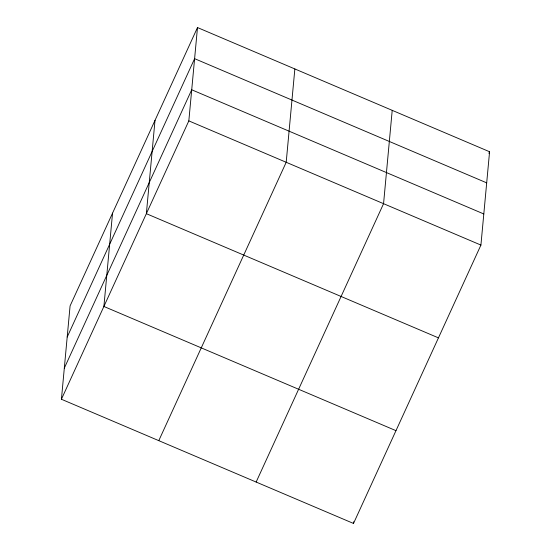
<?xml version="1.0" encoding="UTF-8"?>
<svg xmlns="http://www.w3.org/2000/svg" width="551" height="551" viewBox="0 0 551 551"><rect width="100%" height="100%" fill="white"/><g stroke="black" fill="none" stroke-linecap="round" stroke-linejoin="round"><path stroke-width="0.83" d="M61.423 399.255L70.08 305.922L197.492 27.55L489.577 151.745L480.92 245.078L353.508 523.45L61.423 399.255L188.828 120.883L197.492 27.55M112.549 213.134L103.891 306.466L395.983 430.662M155.017 120.338L146.359 213.678L438.451 337.866M294.854 68.951L286.196 162.283L158.784 440.655M353.508 523.45L353.666 521.769M392.216 110.345L383.558 203.684L256.146 482.049M67.194 337.033L194.599 58.661L486.691 182.856M64.309 368.144L191.714 89.772L483.806 213.967M488.868 153.302L489.577 151.745M188.828 120.883L480.92 245.078"/></g></svg>
